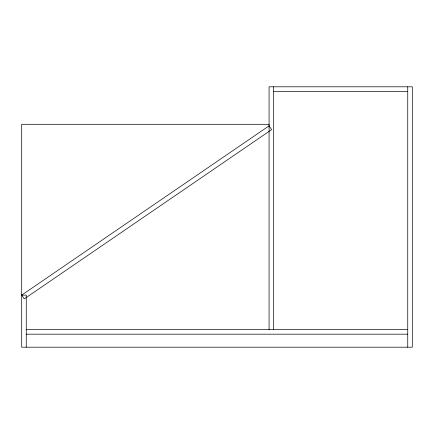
<?xml version="1.0" encoding="UTF-8"?>
<svg xmlns="http://www.w3.org/2000/svg" width="434" height="434" viewBox="0 0 434 434"><rect width="100%" height="100%" fill="white"/><g stroke="black" fill="none" stroke-linecap="round" stroke-linejoin="round"><path stroke-width="0.65" d="M269.08 125.86L271.651 129.62L24.271 298.88L21.7 295.12L269.123 125.827M273.637 91.357L407.743 91.357M269.33 124.303L21.7 124.303L21.7 347.2L412.3 347.2L412.3 86.8L269.08 86.8L269.08 329.623M21.7 295.12L26.257 295.12L26.257 347.2M26.257 329.623L407.743 329.623M26.257 334.18L407.743 334.18M407.743 86.8L407.743 347.2M273.637 86.8L273.637 329.623"/></g></svg>
